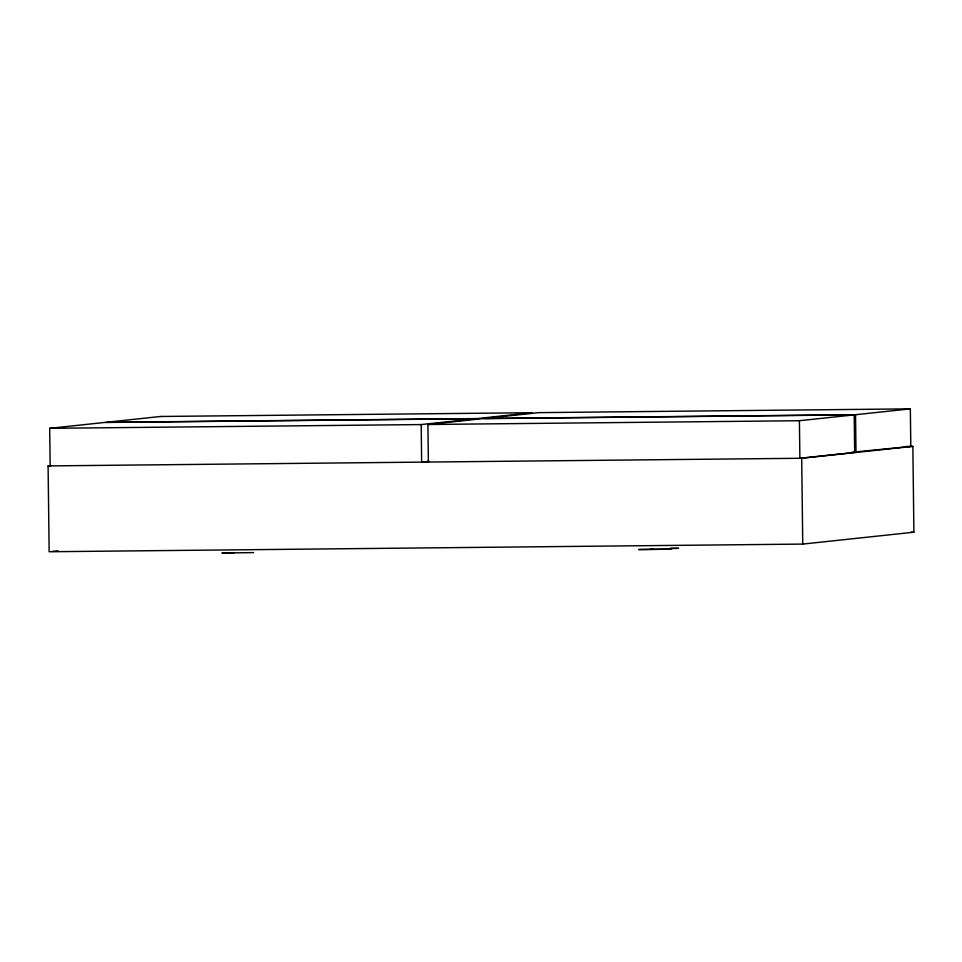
<?xml version="1.0" encoding="UTF-8"?>
<svg xmlns="http://www.w3.org/2000/svg" width="962" height="962" viewBox="0 0 962 962"><rect width="100%" height="100%" fill="white"/><g stroke="black" fill="none" stroke-linecap="round" stroke-linejoin="round"><path stroke-width="1.44" d="M49.699 428.33L104.485 422.474L475.986 418.71L421.188 424.567L49.699 428.33L50.156 465.885M428.379 462.037L427.922 424.495L482.708 418.638L854.208 414.862L854.665 452.417L799.879 458.273L799.41 420.719L854.208 414.862M906.3 446.452L912.854 446.38L913.9 532.202L802.753 544.083L49.146 551.743L48.1 465.921L51.058 465.596M910.341 408.862L538.84 412.638L484.054 418.494L855.543 414.718L910.341 408.862L910.798 446.416L851.514 452.32M429.052 461.315L421.645 462.109L421.188 424.567M48.1 465.921L801.695 458.261L912.854 446.38M52.116 551.418L58.045 550.793M669.312 548.653L678.643 548.316L670.61 548.232M234.319 552.669L221.933 553.018L253.667 552.597M427.922 424.495L799.41 420.719M910.894 532.239L913.9 532.202M653.162 548.821L650.709 548.821M855.543 414.718L856 452.272M801.695 458.261L802.753 544.083M638.672 549.542L670.815 549.158L638.672 549.542M160.618 416.474L105.832 422.33L477.32 418.566L532.118 412.71L160.618 416.474"/></g></svg>
